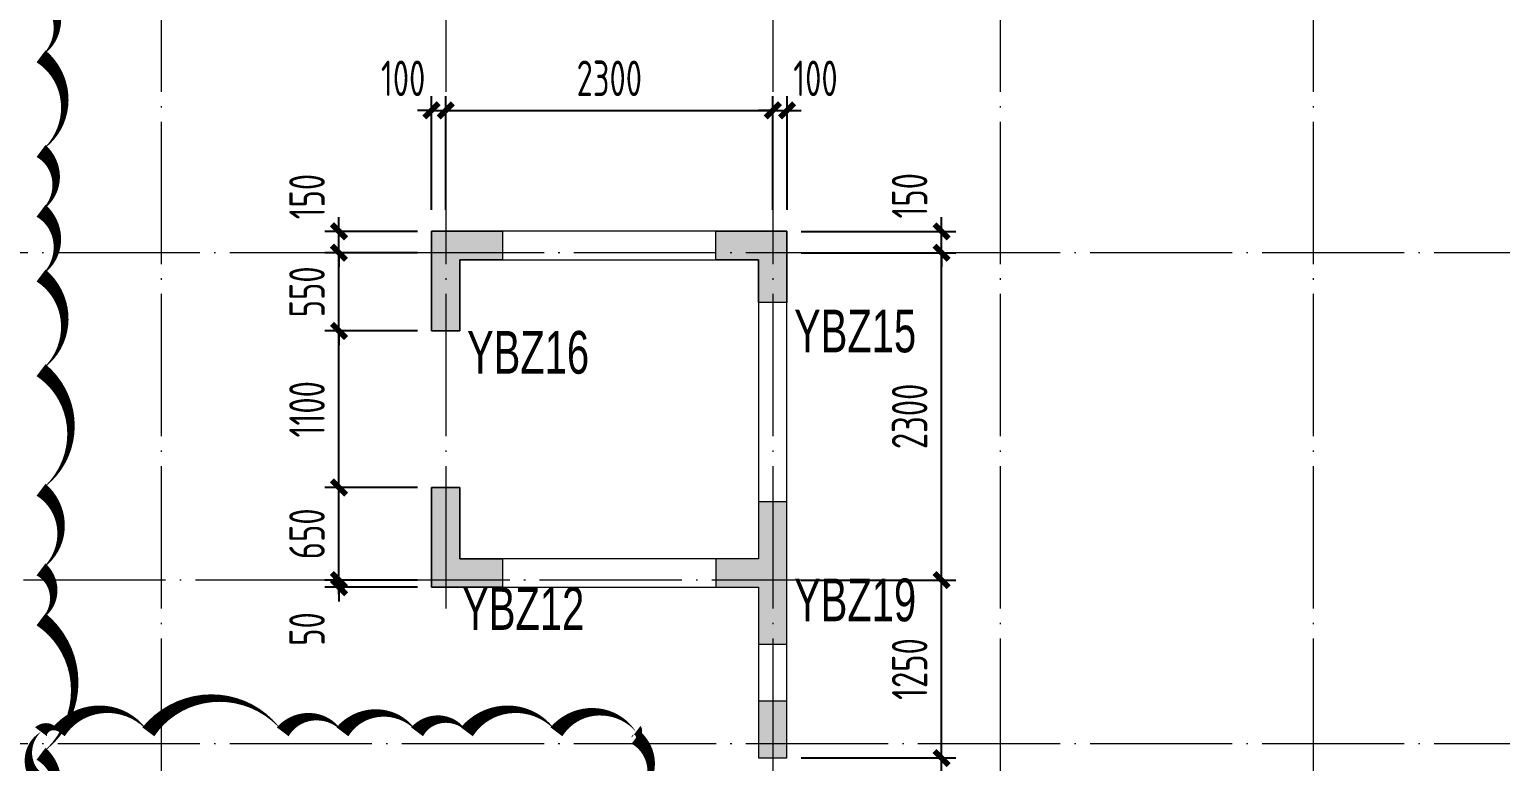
# Model space of a CAD drawing. Extents: x 5874492 to 7194610, y -939842 to -279257.
# Drawn here: x 6295517 to 6305863, y -593195 to -588052 of the extents above; entities that cross this region are included whole.
import ezdxf
from ezdxf.enums import TextEntityAlignment as Align

# ---------------------------------------------------------------- set-up
doc = ezdxf.new("R2010")
doc.units = 0
doc.header["$LTSCALE"] = 1000
doc.linetypes.add('DOTE', pattern=[2.42, 2, -0.2, 0.02, -0.2])
for name, color, linetype, lineweight in [('A-轴线-塔楼', 1, 'DOTE', 9), ('S-基础-HATCH', 251, 'Continuous', 20), ('S-墙柱-COLU', 50, 'Continuous', 20), ('S-墙柱-DIM', 3, 'Continuous', 20), ('S-墙柱-WALL', 6, 'Continuous', 20), ('S-轴网-轴线', 1, 'DOTE', 9), ('S-通用-TEXT', 7, 'Continuous', 20)]:
    doc.layers.add(name, color=color, linetype=linetype, lineweight=lineweight)
doc.layers.add('S-活动层-非打印1', color=170, linetype='Continuous', plot=False)
doc.styles.add('BW_Dim', font='Bweng.shx', dxfattribs={"width": 0.7, "bigfont": 'hztxt.shx'})
doc.styles.add('TSSD_Dimension', font='tssdeng.shx', dxfattribs={"width": 0.7, "bigfont": 'tssdchn.shx'})
doc.dimstyles.new('TSSD_100_100', dxfattribs={"dimtxt": 250, "dimasz": 100, "dimexe": 100, "dimexo": 100, "dimgap": 100, "dimtad": 1, "dimdec": 0, "dimzin": 0, "dimdsep": 46, "dimtxsty": 'TSSD_Dimension', "dimblk": 'ARCHTICK', "dimcen": 0, "dimdle": 100, "dimclrt": 7, "dimadec": 0, "dimazin": 0, "dimtfac": 1, "dimtdec": 0, "dimtix": 1, "dimtmove": 2, "dimatfit": 0, "dimfxl": 0, "dimtolj": 1, "dimtzin": 0, "dimarcsym": 0})
doc.dimstyles.new('TSSD_100_100$0', dxfattribs={"dimtxt": 250, "dimasz": 100, "dimexe": 100, "dimexo": 250, "dimgap": 100, "dimtad": 1, "dimdec": 0, "dimzin": 0, "dimdsep": 46, "dimtxsty": 'TSSD_Dimension', "dimblk": 'ARCHTICK', "dimcen": 0, "dimdle": 100, "dimclrd": 256, "dimclre": 256, "dimclrt": 7, "dimadec": 0, "dimazin": 0, "dimtfac": 1, "dimtdec": 0, "dimtix": 1, "dimtmove": 2, "dimatfit": 3, "dimldrblk": 'ARCHTICK', "dimfxl": 0, "dimtolj": 1, "dimtzin": 0, "dimlwd": -1, "dimarcsym": 0})

# ---------------------------------------------------------------- blocks, each defined once
blk = doc.blocks.new('_ArchTick')
at = {"color": 0, "linetype": 'ByBlock', "const_width": 0.4}
blk.add_lwpolyline([(-0.5, -0.5), (0.5, 0.5)], dxfattribs=at)
blk = doc.blocks.new('*D649')
at = {"layer": 'Defpoints', "color": 0, "transparency": 16777216}
for p in [(6300845, -591920), (6301932, -591920), (6300845, -593170)]:
    blk.add_point(p, dxfattribs=at)
at = {"layer": 'S-墙柱-DIM', "color": 0, "lineweight": -2, "transparency": 16777216}
for p, q in [((6301932, -593270), (6301932, -591820)), ((6300945, -591920), (6302032, -591920)), ((6300945, -593170), (6302032, -593170))]:
    blk.add_line(p, q, dxfattribs=at)
at = {"layer": 'S-墙柱-DIM', "color": 0, "lineweight": -2, "transparency": 16777216, "xscale": 100, "yscale": 100, "zscale": 100}
for p, rotation in [((6301932, -591920), 90), ((6301932, -593170), 270)]:
    blk.add_blockref('_ArchTick', p, dxfattribs=dict(at, rotation=rotation))
at = {"layer": 'S-墙柱-DIM', "color": 7, "transparency": 16777216, "insert": (6301707, -592545), "char_height": 250, "attachment_point": 5, "rotation": 90, "style": 'TSSD_Dimension'}
blk.add_mtext('\\A1;1250', dxfattribs=at)
blk = doc.blocks.new('*D650')
at = {"layer": 'Defpoints', "color": 0, "transparency": 16777216}
for p in [(6300845, -588620), (6300745, -589420), (6300845, -589420)]:
    blk.add_point(p, dxfattribs=at)
at = {"layer": 'S-墙柱-DIM', "color": 0, "lineweight": -2, "transparency": 16777216}
for p, q in [((6300745, -589320), (6300745, -588520)), ((6300845, -589320), (6300845, -588520)), ((6300745, -588620), (6300645, -588620)), ((6300745, -588620), (6300845, -588620)), ((6300845, -588620), (6300945, -588620))]:
    blk.add_line(p, q, dxfattribs=at)
at = {"layer": 'S-墙柱-DIM', "color": 0, "lineweight": -2, "transparency": 16777216, "xscale": 100, "yscale": 100, "zscale": 100}
blk.add_blockref('_ArchTick', (6300745, -588620), dxfattribs=at)
at = {"layer": 'S-墙柱-DIM', "color": 0, "lineweight": -2, "transparency": 16777216, "xscale": 100, "yscale": 100, "zscale": 100, "rotation": 180}
blk.add_blockref('_ArchTick', (6300845, -588620), dxfattribs=at)
at = {"layer": 'S-墙柱-DIM', "color": 7, "transparency": 16777216, "insert": (6301045, -588395), "char_height": 250, "attachment_point": 5, "style": 'TSSD_Dimension'}
blk.add_mtext('\\A1;100', dxfattribs=at)
blk = doc.blocks.new('*D651')
at = {"layer": 'Defpoints', "color": 0, "transparency": 16777216}
for p in [(6300745, -588620), (6298445, -589420), (6300745, -589420)]:
    blk.add_point(p, dxfattribs=at)
at = {"layer": 'S-墙柱-DIM', "color": 0, "lineweight": -2, "transparency": 16777216}
for p, q in [((6298445, -589320), (6298445, -588520)), ((6300745, -589320), (6300745, -588520)), ((6298345, -588620), (6300845, -588620))]:
    blk.add_line(p, q, dxfattribs=at)
at = {"layer": 'S-墙柱-DIM', "color": 0, "lineweight": -2, "transparency": 16777216, "xscale": 100, "yscale": 100, "zscale": 100, "rotation": 180}
blk.add_blockref('_ArchTick', (6298445, -588620), dxfattribs=at)
at = {"layer": 'S-墙柱-DIM', "color": 0, "lineweight": -2, "transparency": 16777216, "xscale": 100, "yscale": 100, "zscale": 100}
blk.add_blockref('_ArchTick', (6300745, -588620), dxfattribs=at)
at = {"layer": 'S-墙柱-DIM', "color": 7, "transparency": 16777216, "insert": (6299595, -588395), "char_height": 250, "attachment_point": 5, "style": 'TSSD_Dimension'}
blk.add_mtext('\\A1;2300', dxfattribs=at)
blk = doc.blocks.new('*D652')
at = {"layer": 'Defpoints', "color": 0, "transparency": 16777216}
for p in [(6300845, -589470), (6301932, -589470), (6300845, -589620)]:
    blk.add_point(p, dxfattribs=at)
at = {"layer": 'S-墙柱-DIM', "color": 0, "lineweight": -2, "transparency": 16777216}
for p, q in [((6301932, -589470), (6301932, -589370)), ((6300945, -589470), (6302032, -589470)), ((6301932, -589620), (6301932, -589470)), ((6300945, -589620), (6302032, -589620)), ((6301932, -589620), (6301932, -589720))]:
    blk.add_line(p, q, dxfattribs=at)
at = {"layer": 'S-墙柱-DIM', "color": 0, "lineweight": -2, "transparency": 16777216, "xscale": 100, "yscale": 100, "zscale": 100}
for p, rotation in [((6301932, -589470), 270), ((6301932, -589620), 90)]:
    blk.add_blockref('_ArchTick', p, dxfattribs=dict(at, rotation=rotation))
at = {"layer": 'S-墙柱-DIM', "color": 7, "transparency": 16777216, "insert": (6301707, -589220), "char_height": 250, "attachment_point": 5, "rotation": 90, "style": 'TSSD_Dimension'}
blk.add_mtext('\\A1;150', dxfattribs=at)
blk = doc.blocks.new('*D653')
at = {"layer": 'Defpoints', "color": 0, "transparency": 16777216}
for p in [(6300845, -589620), (6301932, -589620), (6300845, -591920)]:
    blk.add_point(p, dxfattribs=at)
at = {"layer": 'S-墙柱-DIM', "color": 0, "lineweight": -2, "transparency": 16777216}
for p, q in [((6301932, -592020), (6301932, -589520)), ((6300945, -589620), (6302032, -589620)), ((6300945, -591920), (6302032, -591920))]:
    blk.add_line(p, q, dxfattribs=at)
at = {"layer": 'S-墙柱-DIM', "color": 0, "lineweight": -2, "transparency": 16777216, "xscale": 100, "yscale": 100, "zscale": 100}
for p, rotation in [((6301932, -589620), 90), ((6301932, -591920), 270)]:
    blk.add_blockref('_ArchTick', p, dxfattribs=dict(at, rotation=rotation))
at = {"layer": 'S-墙柱-DIM', "color": 7, "transparency": 16777216, "insert": (6301707, -590770), "char_height": 250, "attachment_point": 5, "rotation": 90, "style": 'TSSD_Dimension'}
blk.add_mtext('\\A1;2300', dxfattribs=at)
blk = doc.blocks.new('A$C3FF375C5')
at = {"layer": 'A-轴线-塔楼', "linetype": 'DOTE', "ltscale": 0.5}
for p, q in [((8800, 18440.3), (8800, 9900)), ((10800, 18440.3), (10800, 12550)), ((13100, 18440.3), (13100, 9900)), ((14700, 18440.3), (14700, 8100)), ((16900, 18440.3), (16900, -8548.9)), ((59891.4, 15100), (-2283.6, 15100)), ((13670.4, 12800), (-2283.6, 12800)), ((59891.4, 11650), (-2283.6, 11650))]:
    blk.add_line(p, q, dxfattribs=at)
blk = doc.blocks.new('*D2249')
at = {"layer": 'Defpoints', "color": 0, "transparency": 16777216}
for p in [(6297694, -589470), (6298345, -589470), (6298345, -589620)]:
    blk.add_point(p, dxfattribs=at)
at = {"layer": 'S-墙柱-DIM', "color": 0, "lineweight": -2, "transparency": 16777216}
for p, q in [((6297694, -589470), (6297694, -589370)), ((6298245, -589470), (6297594, -589470)), ((6297694, -589620), (6297694, -589470)), ((6298245, -589620), (6297594, -589620)), ((6297694, -589620), (6297694, -589720))]:
    blk.add_line(p, q, dxfattribs=at)
at = {"layer": 'S-墙柱-DIM', "color": 0, "lineweight": -2, "transparency": 16777216, "xscale": 100, "yscale": 100, "zscale": 100}
for p, rotation in [((6297694, -589470), 270), ((6297694, -589620), 90)]:
    blk.add_blockref('_ArchTick', p, dxfattribs=dict(at, rotation=rotation))
at = {"layer": 'S-墙柱-DIM', "color": 7, "transparency": 16777216, "insert": (6297469, -589226), "char_height": 250, "attachment_point": 5, "rotation": 90, "style": 'TSSD_Dimension'}
blk.add_mtext('\\A1;150', dxfattribs=at)
blk = doc.blocks.new('*D2250')
at = {"layer": 'Defpoints', "color": 0, "transparency": 16777216}
for p in [(6297694, -589620), (6298345, -589620), (6298345, -590170)]:
    blk.add_point(p, dxfattribs=at)
at = {"layer": 'S-墙柱-DIM', "color": 0, "lineweight": -2, "transparency": 16777216}
for p, q in [((6297694, -589620), (6297694, -589520)), ((6298245, -589620), (6297594, -589620)), ((6297694, -590170), (6297694, -589620)), ((6298245, -590170), (6297594, -590170)), ((6297694, -590170), (6297694, -590270))]:
    blk.add_line(p, q, dxfattribs=at)
at = {"layer": 'S-墙柱-DIM', "color": 0, "lineweight": -2, "transparency": 16777216, "xscale": 100, "yscale": 100, "zscale": 100}
for p, rotation in [((6297694, -589620), 270), ((6297694, -590170), 90)]:
    blk.add_blockref('_ArchTick', p, dxfattribs=dict(at, rotation=rotation))
at = {"layer": 'S-墙柱-DIM', "color": 7, "transparency": 16777216, "insert": (6297469, -589895), "char_height": 250, "attachment_point": 5, "rotation": 90, "style": 'TSSD_Dimension'}
blk.add_mtext('\\A1;550', dxfattribs=at)
blk = doc.blocks.new('*D2251')
at = {"layer": 'Defpoints', "color": 0, "transparency": 16777216}
for p in [(6297694, -590170), (6298345, -590170), (6298345, -591270)]:
    blk.add_point(p, dxfattribs=at)
at = {"layer": 'S-墙柱-DIM', "color": 0, "lineweight": -2, "transparency": 16777216}
for p, q in [((6297694, -591370), (6297694, -590070)), ((6298245, -590170), (6297594, -590170)), ((6298245, -591270), (6297594, -591270))]:
    blk.add_line(p, q, dxfattribs=at)
at = {"layer": 'S-墙柱-DIM', "color": 0, "lineweight": -2, "transparency": 16777216, "xscale": 100, "yscale": 100, "zscale": 100}
for p, rotation in [((6297694, -590170), 90), ((6297694, -591270), 270)]:
    blk.add_blockref('_ArchTick', p, dxfattribs=dict(at, rotation=rotation))
at = {"layer": 'S-墙柱-DIM', "color": 7, "transparency": 16777216, "insert": (6297469, -590720), "char_height": 250, "attachment_point": 5, "rotation": 90, "style": 'TSSD_Dimension'}
blk.add_mtext('\\A1;1100', dxfattribs=at)
blk = doc.blocks.new('*D2252')
at = {"layer": 'Defpoints', "color": 0, "transparency": 16777216}
for p in [(6297694, -591270), (6298345, -591270), (6298345, -591920)]:
    blk.add_point(p, dxfattribs=at)
at = {"layer": 'S-墙柱-DIM', "color": 0, "lineweight": -2, "transparency": 16777216}
for p, q in [((6297694, -592020), (6297694, -591170)), ((6298245, -591270), (6297594, -591270)), ((6298245, -591920), (6297594, -591920))]:
    blk.add_line(p, q, dxfattribs=at)
at = {"layer": 'S-墙柱-DIM', "color": 0, "lineweight": -2, "transparency": 16777216, "xscale": 100, "yscale": 100, "zscale": 100}
for p, rotation in [((6297694, -591270), 90), ((6297694, -591920), 270)]:
    blk.add_blockref('_ArchTick', p, dxfattribs=dict(at, rotation=rotation))
at = {"layer": 'S-墙柱-DIM', "color": 7, "transparency": 16777216, "insert": (6297469, -591595), "char_height": 250, "attachment_point": 5, "rotation": 90, "style": 'TSSD_Dimension'}
blk.add_mtext('\\A1;650', dxfattribs=at)
blk = doc.blocks.new('*D2253')
at = {"layer": 'Defpoints', "color": 0, "transparency": 16777216}
for p in [(6297694, -591920), (6298345, -591920), (6298345, -591970)]:
    blk.add_point(p, dxfattribs=at)
at = {"layer": 'S-墙柱-DIM', "color": 0, "lineweight": -2, "transparency": 16777216}
for p, q in [((6297694, -591920), (6297694, -591820)), ((6298245, -591920), (6297594, -591920)), ((6298245, -591970), (6297594, -591970)), ((6297694, -591970), (6297694, -591920)), ((6297694, -591970), (6297694, -592070))]:
    blk.add_line(p, q, dxfattribs=at)
at = {"layer": 'S-墙柱-DIM', "color": 0, "lineweight": -2, "transparency": 16777216, "xscale": 100, "yscale": 100, "zscale": 100}
for p, rotation in [((6297694, -591920), 270), ((6297694, -591970), 90)]:
    blk.add_blockref('_ArchTick', p, dxfattribs=dict(at, rotation=rotation))
at = {"layer": 'S-墙柱-DIM', "color": 7, "transparency": 16777216, "insert": (6297469, -592264), "char_height": 250, "attachment_point": 5, "rotation": 90, "style": 'TSSD_Dimension'}
blk.add_mtext('\\A1;50', dxfattribs=at)
blk = doc.blocks.new('*D2254')
at = {"layer": 'Defpoints', "color": 0, "transparency": 16777216}
for p in [(6298445, -588620), (6298345, -589420), (6298445, -589420)]:
    blk.add_point(p, dxfattribs=at)
at = {"layer": 'S-墙柱-DIM', "color": 0, "lineweight": -2, "transparency": 16777216}
for p, q in [((6298345, -589320), (6298345, -588520)), ((6298445, -589320), (6298445, -588520)), ((6298345, -588620), (6298245, -588620)), ((6298345, -588620), (6298445, -588620)), ((6298445, -588620), (6298545, -588620))]:
    blk.add_line(p, q, dxfattribs=at)
at = {"layer": 'S-墙柱-DIM', "color": 0, "lineweight": -2, "transparency": 16777216, "xscale": 100, "yscale": 100, "zscale": 100}
blk.add_blockref('_ArchTick', (6298345, -588620), dxfattribs=at)
at = {"layer": 'S-墙柱-DIM', "color": 0, "lineweight": -2, "transparency": 16777216, "xscale": 100, "yscale": 100, "zscale": 100, "rotation": 180}
blk.add_blockref('_ArchTick', (6298445, -588620), dxfattribs=at)
at = {"layer": 'S-墙柱-DIM', "color": 7, "transparency": 16777216, "insert": (6298145, -588395), "char_height": 250, "attachment_point": 5, "style": 'TSSD_Dimension'}
blk.add_mtext('\\A1;100', dxfattribs=at)

msp = doc.modelspace()

# ---------------------------------------------------------------- hatches: boundary and pattern name
at = {"layer": 'S-基础-HATCH', "ltscale": 0.2}
for points in [[(6298544.5, -589669.9), (6298544.5, -590169.9), (6298344.5, -590169.9), (6298344.5, -589469.9), (6298844.5, -589469.9), (6298844.5, -589669.9)], [(6300644.5, -589669.9), (6300344.5, -589669.9), (6300344.5, -589469.9), (6300844.5, -589469.9), (6300844.5, -589969.9), (6300644.5, -589969.9)], [(6298544.5, -591769.9), (6298844.5, -591769.9), (6298844.5, -591969.9), (6298344.5, -591969.9), (6298344.5, -591269.9), (6298544.5, -591269.9)], [(6300644.5, -591969.9), (6300644.5, -592369.9), (6300844.5, -592369.9), (6300844.5, -591369.9), (6300644.5, -591369.9), (6300644.5, -591769.9), (6300344.5, -591769.9), (6300344.5, -591969.9)], [(6300644.5, -592769.9), (6300644.5, -593169.9), (6300844.5, -593169.9), (6300844.5, -592769.9)]]:
    msp.add_hatch(color=256, dxfattribs=at).paths.add_polyline_path(points)

# ---------------------------------------------------------------- linework, layer by layer
at = {"layer": 'S-墙柱-COLU'}
for points in [[(6298544.5, -589669.9), (6298544.5, -590169.9), (6298344.5, -590169.9), (6298344.5, -589469.9), (6298844.5, -589469.9), (6298844.5, -589669.9)], [(6300644.5, -589669.9), (6300344.5, -589669.9), (6300344.5, -589469.9), (6300844.5, -589469.9), (6300844.5, -589969.9), (6300644.5, -589969.9)], [(6298544.5, -591769.9), (6298844.5, -591769.9), (6298844.5, -591969.9), (6298344.5, -591969.9), (6298344.5, -591269.9), (6298544.5, -591269.9)], [(6300644.5, -591969.9), (6300644.5, -592369.9), (6300844.5, -592369.9), (6300844.5, -591369.9), (6300644.5, -591369.9), (6300644.5, -591769.9), (6300344.5, -591769.9), (6300344.5, -591969.9)], [(6300644.5, -592769.9), (6300644.5, -593169.9), (6300844.5, -593169.9), (6300844.5, -592769.9)]]:
    msp.add_lwpolyline(points, close=True, dxfattribs=at)
at = {"layer": 'S-墙柱-WALL'}
msp.add_lwpolyline([(6300644.5, -591969.9), (6300644.5, -593169.9), (6300844.5, -593169.9), (6300844.5, -589469.9), (6298344.5, -589469.9), (6298344.5, -590169.9), (6298544.5, -590169.9), (6298544.5, -589669.9), (6300644.5, -589669.9), (6300644.5, -591769.9), (6298544.5, -591769.9), (6298544.5, -591269.9), (6298344.5, -591269.9), (6298344.5, -591969.9)], close=True, dxfattribs=at)
at = {"layer": 'S-活动层-非打印1', "color": 1}
for points in [[(6295354.6, -596465.3, 0, 105, 0.5), (6295598.5, -596465.3, 0, 105, 0.5), (6295598.5, -595730.3, 0, 105, 0.5), (6295598.5, -595065.3, 0, 105, 0.5), (6295598.5, -594120.3, 0, 105, 0.5), (6295598.5, -593595.3, 0, 105, 0.5), (6295598.5, -593140.3, 0, 105, 0.5), (6295598.5, -592195.3, 0, 105, 0.5), (6295598.5, -591845.3, 0, 105, 0.5), (6295598.5, -591285.3, 0, 105, 0.5), (6295598.5, -590445.3, 0, 105, 0.5), (6295598.5, -589780.3, 0, 105, 0.5), (6295598.5, -589325.3, 0, 105, 0.5), (6295598.5, -588905.3, 0, 105, 0.5), (6295598.5, -588240.3, 0, 105, 0.5), (6295598.5, -587785.3, 0, 105, 0.5), (6295598.5, -587528.5, 0, 105, 0.5), (6295178.5, -587528.5, 0, 105, 0.5)], [(6299783, -593447.6, 0, 105, 0.5), (6299783, -593027.6, 0, 105, 0.5), (6299783, -592986, 0, 105, 0.5), (6299223, -592986, 0, 105, 0.5), (6298593, -592986, 0, 105, 0.5), (6298243, -592986, 0, 105, 0.5), (6297718, -592986, 0, 105, 0.5), (6297298, -592986, 0, 105, 0.5), (6296353, -592986, 0, 105, 0.5), (6295723, -592986, 0, 105, 0.5), (6295598.7, -592986, 0, 105, 0.5), (6295598.7, -593336, 0, 105, 0.5)]]:
    msp.add_lwpolyline(points, format="xyseb", dxfattribs=at)

# ---------------------------------------------------------------- block references
at = {"layer": 'S-轴网-轴线', "ltscale": 0.2}
msp.add_blockref('A$C3FF375C5', (6287644.5, -604719.9), dxfattribs=at)

# ---------------------------------------------------------------- texts
at = {"layer": 'S-通用-TEXT', "style": 'BW_Dim', "width": 0.7}
for s, p in [('YBZ15', (6300894.5, -590019.9)), ('YBZ16', (6298594.5, -590169.9)), ('YBZ12', (6298560.4, -591969.9)), ('YBZ19', (6300894.5, -591909.4))]:
    msp.add_text(s, height=300, dxfattribs=at).set_placement(p, align=Align.TOP_LEFT)

# ---------------------------------------------------------------- dimensions: what is measured, and where the dimension line sits
at = {"layer": 'S-墙柱-DIM'}
for base, p1, p2, picture, middle in [((6298444.5, -588619.9), (6298344.5, -589419.9), (6298444.5, -589419.9), '*D2254', (6298144.5, -588394.9)), ((6300844.5, -588619.9), (6300744.5, -589419.9), (6300844.5, -589419.9), '*D650', (6301044.5, -588394.9))]:
    dim = msp.add_linear_dim(base=base, p1=p1, p2=p2, dimstyle='TSSD_100_100', dxfattribs=at)
    dim.commit()
    dim.dimension.update_dxf_attribs({"geometry": picture, "text_midpoint": middle, "dimtype": 128})
dim = msp.add_linear_dim(base=(6300744.5, -588619.9), p1=(6298444.5, -589419.9), p2=(6300744.5, -589419.9), dimstyle='TSSD_100_100', dxfattribs=at)
dim.commit()
dim.dimension.update_dxf_attribs({"geometry": '*D651', "text_midpoint": (6299594.5, -588394.9)})
for base, p1, p2, angle, picture, middle in [((6297693.8, -589469.9), (6298344.5, -589619.9), (6298344.5, -589469.9), 90, '*D2249', (6297468.8, -589225.7)), ((6297693.8, -591919.9), (6298344.5, -591969.9), (6298344.5, -591919.9), 90.00002, '*D2253', (6297468.8, -592264.2))]:
    dim = msp.add_linear_dim(base=base, p1=p1, p2=p2, angle=angle, dimstyle='TSSD_100_100$0', override={"dimexo": 100, "dimclrd": 0, "dimclre": 0, "dimatfit": 0, "dimfxl": 1, "dimlwd": 65534}, dxfattribs=at)
    dim.commit()
    dim.dimension.update_dxf_attribs({"geometry": picture, "text_midpoint": middle, "dimtype": 129})
dim = msp.add_linear_dim(base=(6301931.7, -589469.9), p1=(6300844.5, -589619.9), p2=(6300844.5, -589469.9), angle=90, dimstyle='TSSD_100_100', dxfattribs=at)
dim.commit()
dim.dimension.update_dxf_attribs({"geometry": '*D652', "text_midpoint": (6301706.7, -589219.9), "dimtype": 128})
for p1, p2, picture, middle in [((6298344.5, -590169.9), (6298344.5, -589619.9), '*D2250', (6297468.8, -589894.9)), ((6298344.5, -591269.9), (6298344.5, -590169.9), '*D2251', (6297468.8, -590719.9)), ((6298344.5, -591919.9), (6298344.5, -591269.9), '*D2252', (6297468.8, -591594.9))]:
    dim = msp.add_aligned_dim(p1=p1, p2=p2, distance=650.7, dimstyle='TSSD_100_100$0', override={"dimexo": 100, "dimclrd": 0, "dimclre": 0, "dimatfit": 0, "dimfxl": 1, "dimlwd": 65534}, dxfattribs=at)
    dim.commit()
    dim.dimension.update_dxf_attribs({"geometry": picture, "text_midpoint": middle})
for base, p1, p2, picture, middle in [((6301931.7, -589619.9), (6300844.5, -591919.9), (6300844.5, -589619.9), '*D653', (6301706.7, -590769.9)), ((6301931.7, -591919.9), (6300844.5, -593169.9), (6300844.5, -591919.9), '*D649', (6301706.7, -592544.9))]:
    dim = msp.add_linear_dim(base=base, p1=p1, p2=p2, angle=90, dimstyle='TSSD_100_100', dxfattribs=at)
    dim.commit()
    dim.dimension.update_dxf_attribs({"geometry": picture, "text_midpoint": middle})

doc.saveas('drawing.dxf')
